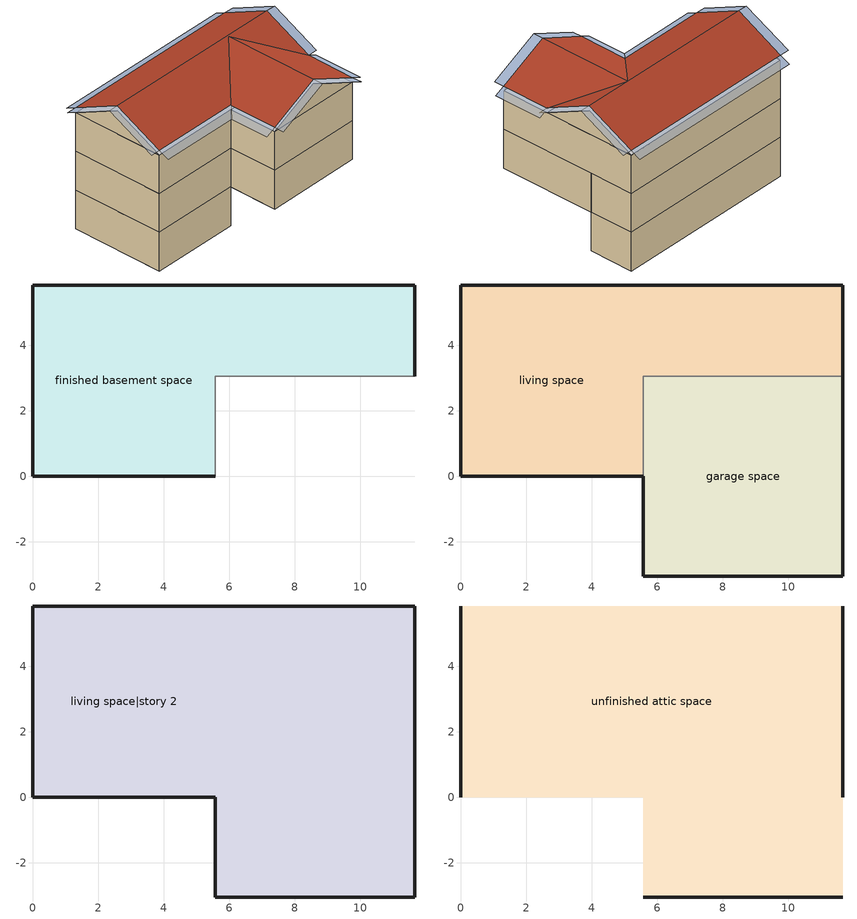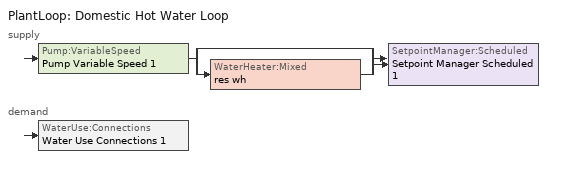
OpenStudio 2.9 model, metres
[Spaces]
finished basement space
 floor foundation: 0,0 0,5.84 11.67,5.84 11.67,3.05 5.58,3.05 5.58,0 z-2.44
 wall foundation: 11.67,3.05 11.67,5.84 0,5.84 0,0 5.58,0 z-2.44:0
 wall adiabatic: 5.58,0 5.58,3.05 11.67,3.05 z-2.44:0
garage space
 floor foundation: 5.58,-3.05 5.58,3.05 11.67,3.05 11.67,-3.05 z0
 wall outside: 5.58,0 5.58,-3.05 11.67,-3.05 11.67,3.05 z0:2.44
 wall to living space: 11.67,3.05 5.58,3.05 5.58,0 z0:2.44
living space
 floor to finished basement space: 0,0 0,5.84 11.67,5.84 11.67,3.05 5.58,3.05 5.58,0 z0
 wall outside: 11.67,3.05 11.67,5.84 0,5.84 0,0 5.58,0 z0:2.44
living space|story 2
 floor to garage space: 11.67,3.05 11.67,-3.05 5.58,-3.05 5.58,3.05 z2.44
 floor to living space: 11.67,5.84 11.67,3.05 5.58,3.05 5.58,0 0,0 0,5.84 z2.44
 wall outside: 0,5.84 0,0 5.58,0 5.58,-3.05 11.67,-3.05 11.67,5.84 0,5.84 z2.44:4.88
unfinished attic space
 floor to living space|story 2: 11.67,5.84 11.67,0 0,0 0,5.84 z4.88; 5.58,-3.05 5.58,0 11.67,0 11.67,-3.05 z4.88
 wall outside: 0,2.92,6.34 0,5.84,4.88 0,0,4.88; 11.67,2.92,6.34 11.67,0,4.88 11.67,5.84,4.88; 5.58,-3.05,4.88 11.67,-3.05,4.88 8.62,-3.05,6.33
 roof outside: 0,2.92,6.64 11.67,2.92,6.64 11.67,5.84,5.18 0,5.84,5.18; 5.58,0,5.17 5.58,-3.05,5.17 8.62,-3.05,6.62 8.62,2.9,6.62; 11.67,0,5.17 8.62,2.9,6.62 8.62,-3.05,6.62 11.67,-3.05,5.17; 0,2.92,6.64 0,0,5.18 5.58,0,5.18 8.62,2.9,6.63 11.67,0,5.18 11.67,2.92,6.64
shading: -0.61,2.92,6.64 -0.61,0,5.18 0,0,5.18 0,2.92,6.64; 0,-0.61,4.88 5.58,-0.61,4.88 5.58,0,5.18 0,0,5.18; 12.28,0,5.18 12.28,2.92,6.64 11.67,2.92,6.64 11.67,0,5.18; -0.61,5.84,5.18 -0.61,2.92,6.64 0,2.92,6.64 0,5.84,5.18; 12.28,2.92,6.64 12.28,5.84,5.18 11.67,5.84,5.18 11.67,2.92,6.64; 11.67,6.45,4.88 0,6.45,4.88 0,5.84,5.18 11.67,5.84,5.18; 12.28,-3.05,4.88 12.28,0,4.88 11.67,0,5.17 11.67,-3.05,5.17; 8.62,-3.66,6.62 11.67,-3.66,5.17 11.67,-3.05,5.17 8.62,-3.05,6.62; 4.97,0,4.88 4.97,-3.05,4.88 5.58,-3.05,5.17 5.58,0,5.17; 5.58,-3.66,5.17 8.62,-3.66,6.62 8.62,-3.05,6.62 5.58,-3.05,5.17
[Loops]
PlantLoop 'Domestic Hot Water Loop'
 supply: Pump:VariableSpeed 'Pump Variable Speed 1' > split
  | bypass
  | WaterHeater:Mixed 'res wh'
  join > SetpointManager:Scheduled 'Setpoint Manager Scheduled 1'
 demand: WaterUse:Connections 'Water Use Connections 1'
[Building]
Building 1: North Axis {deg}=0; Standards Number of Stories=3; Standards Number of Above Ground Stories=2; Standards Building Type=singlefamilydetached; Standards Number of Living Units=1
[Site]
Denver Intl Ap_CO_USA: Latitude {deg}=39.83; Longitude {deg}=-104.65; Time Zone {hr}=-7; Elevation {m}=1650
[ClimateZones]
Climate Zone Institution Name 2=Building America; Climate Zone Document Year 2=0; Climate Zone Value 2=Cold
[Site:WaterMainsTemperature]
Calculation Method=Correlation; Annual Average Outdoor Air Temperature {C}=10.8753; Maximum Difference In Monthly Average Outdoor Air Temperatures {deltaC}=23.1524
[Site:GroundTemperature:Deep]
10.8753, 10.8753, 10.8753, 10.8753, 10.8753, 10.8753, 10.8753, 10.8753, 10.8753, 10.8753, 10.8753, 10.8753
[ThermalZone] Use Ideal Air Loads=No
living zone; garage zone; unfinished attic zone; finished basement zone
[Sizing:Zone] Zone Cooling Design Supply Air Temperature Input Method=SupplyAirTemperature; Zone Cooling Design Supply Air Temperature {C}=14; Zone Cooling Design Supply Air Temperature Difference {deltaC}=11.11; Zone Heating Design Supply Air Temperature Input Method=SupplyAirTemperature; Zone Heating Design Supply Air Temperature {C}=40; Zone Heating Design Supply Air Temperature Difference {deltaC}=11.11; Zone Cooling Design Supply Air Humidity Ratio {kg-H2O/kg-air}=0.0085; Zone Heating Design Supply Air Humidity Ratio {kg-H2O/kg-air}=0.008; Cooling Design Air Flow Method=DesignDay; Heating Design Air Flow Method=DesignDay; Account for Dedicated Outdoor Air System=No; Dedicated Outdoor Air System Control Strategy=NeutralSupplyAir; Dedicated Outdoor Air Low Setpoint Temperature for Design {C}=autosize; Dedicated Outdoor Air High Setpoint Temperature for Design {C}=autosize
living zone; garage zone; unfinished attic zone; finished basement zone
[Space]
Name | Space Type | Thermal Zone | Building Unit
garage space | Space Type 1 | garage zone
living space; living space|story 2 | Space Type 2 | living zone | unit 1
unfinished attic space | Space Type 3 | unfinished attic zone
finished basement space | Space Type 4 | finished basement zone | unit 1
[SpaceType]
Name | Standards Space Type
Space Type 1 | garage
Space Type 2 | living
Space Type 3 | unfinished attic
Space Type 4 | finished basement
[BuildingUnit]
unit 1: Building Unit Type=Residential
[People:Definition] Number of People Calculation Method=People; Fraction Radiant=0.319734; Sensible Heat Fraction=0.573; Carbon Dioxide Generation Rate {m3/s-W}=0; Enable ASHRAE 55 Comfort Warnings=No; Mean Radiant Temperature Calculation Type=ZoneAveraged
Name | Number of People {people}
res occupants|living space; res occupants|finished basement space | 0.704
res occupants|living space|story 2 | 1.232
[People] Number of People Schedule=res occupants schedule; Activity Level Schedule=Schedule Ruleset 1; Multiplier=1
Name | People Definition | Space or SpaceType
res occupants|living space | res occupants|living space | living space
res occupants|living space|story 2 | res occupants|living space|story 2 | living space|story 2
res occupants|finished basement space | res occupants|finished basement space | finished basement space
[PlantLoop]
Domestic Hot Water Loop: Glycol Concentration=0; Maximum Loop Flow Rate {m3/s}=0.01; Plant Loop Volume {m3}=0.003; Load Distribution Scheme=Optimal
[Sizing:Plant]
Domestic Hot Water Loop: Loop Type=Heating; Design Loop Exit Temperature {C}=52.6667; Loop Design Temperature Difference {deltaC}=5.55556; Sizing Option=NonCoincident; Zone Timesteps in Averaging Window=1; Coincident Sizing Factor Mode=None
[Pump:VariableSpeed]
Pump Variable Speed 1: Rated Flow Rate {m3/s}=0.01; Rated Pump Head {Pa}=1; Rated Power Consumption {W}=0; Motor Efficiency=1; Fraction of Motor Inefficiencies to Fluid Stream=0; Coefficient 1 of the Part Load Performance Curve=0; Coefficient 2 of the Part Load Performance Curve=1; Coefficient 3 of the Part Load Performance Curve=0; Coefficient 4 of the Part Load Performance Curve=0; Pump Control Type=Intermittent; Skin Loss Radiative Fraction=0.5; Design Power Sizing Method=PowerPerFlowPerPressure; Design Electric Power per Unit Flow Rate {W/(m3/s)}=348701.1; Design Shaft Power per Unit Flow Rate per Unit Head {W-s/m3-Pa}=1.28205; Design Minimum Flow Rate Fraction=0
[SetpointManager:Scheduled]
Setpoint Manager Scheduled 1: Control Variable=Temperature; Schedule=dhw temp
[WaterHeater:Mixed]
res wh: Tank Volume {m3}=0.143846; Setpoint Temperature Schedule=WH Setpoint Temp; Deadband Temperature Difference {deltaC}=2; Maximum Temperature Limit {C}=99; Heater Control Type=Cycle; Heater Maximum Capacity {W}=11722.8; Heater Minimum Capacity {W}=0; Heater Fuel Type=NaturalGas; Heater Thermal Efficiency=0.773298; Off Cycle Parasitic Fuel Consumption Rate {W}=0; Off Cycle Parasitic Fuel Type=Electricity; Off Cycle Parasitic Heat Fraction to Tank=0; On Cycle Parasitic Fuel Consumption Rate {W}=0; On Cycle Parasitic Fuel Type=Electricity; On Cycle Parasitic Heat Fraction to Tank=0; Ambient Temperature Indicator=ThermalZone; Ambient Temperature Thermal Zone=finished basement zone; Off Cycle Loss Coefficient to Ambient Temperature {W/K}=4.15693; Off Cycle Loss Fraction to Thermal Zone=0.64; On Cycle Loss Coefficient to Ambient Temperature {W/K}=4.15693; On Cycle Loss Fraction to Thermal Zone=1; Use Side Effectiveness=1; Source Side Effectiveness=1; Use Side Design Flow Rate {m3/s}=autosize; Source Side Design Flow Rate {m3/s}=autosize; Indirect Water Heating Recovery Time {hr}=1.5; Source Side Flow Control Mode=IndirectHeatPrimarySetpoint
[WaterUse:Connections]
Water Use Connections 1: Water Use Equipment Name 1=res shower; Water Use Equipment Name 2=res sink; Water Use Equipment Name 3=res bath; Water Use Equipment Name 4=res shower dist=0.0; Water Use Equipment Name 5=res sink dist=0.0; Water Use Equipment Name 6=res bath dist=0.0
[WaterUse:Equipment:Definition]
Name | Peak Flow Rate {m3/s} | Target Temperature Schedule
res shower | 0.00027431 | res shower temperature schedule
res sink | 0.000212102 | res sink temperature schedule
res bath | 0.000429017 | res bath temperature schedule
res shower dist=0.0 | 0 | res shower temperature schedule
res sink dist=0.0 | 0 | res sink temperature schedule
res bath dist=0.0 | 0 | res bath temperature schedule
[WaterUse:Equipment] Space=living space
Name | Water Use Equipment Definition | Flow Rate Fraction Schedule
res shower | res shower | res shower schedule
res sink | res sink | res sink schedule
res bath | res bath | res bath schedule
res shower dist=0.0 | res shower dist=0.0 | res shower schedule
res sink dist=0.0 | res sink dist=0.0 | res sink schedule
res bath dist=0.0 | res bath dist=0.0 | res bath schedule
[OtherEquipment:Definition] Design Level Calculation Method=EquipmentLevel; Fraction Radiant=0; Fraction Lost=0
Name | Design Level {W} | Fraction Latent
res shower | 7888.39 | 0.487197
res sink | 2129.89 | 0.312221
res bath | 6328.37 | 0
res hot water distribution | 99.0622 | 0
[OtherEquipment] Space or SpaceType=living space
Name | Other Equipment Definition | Schedule
res shower | res shower | res shower schedule
res sink | res sink | res sink schedule
res bath | res bath | res bath schedule
res hot water distribution | res hot water distribution | res hot water distribution schedule
[Schedule:Day]
Schedule Day 3; res occupants schedule winter design; Schedule Day 5; res shower schedule allday5; Schedule Day 6; Schedule Day 7; res bath schedule allday1; res bath schedule allday2; res bath schedule allday3; res bath schedule allday4; res bath schedule allday6; res bath schedule allday7; Schedule Day 8: 24, 0, 0
res occupants schedule allday1; res occupants schedule allday2; res occupants schedule allday3; res occupants schedule allday4; res occupants schedule allday5; res occupants schedule allday6; res occupants schedule allday7; res occupants schedule allday8; res occupants schedule allday9; res occupants schedule allday10; res occupants schedule allday11; res occupants schedule allday12: 7, 0, 1, 8, 0, 0.88, 9, 0, 0.41, 16, 0, 0.24, 17, 0, 0.29, 18, 0, 0.55, 21, 0, 0.9, 24, 0, 1
res occupants schedule summer design: 24, 0, 1
Schedule Day 4: 24, 0, 112.539
res shower schedule allday1: 17, 50, 0, 18, 0, 0.0792065, 18, 10, 0.316826, 24, 0, 0
res shower schedule allday2: 23, 0, 0, 23, 10, 0.248714, 24, 0, 0
res shower schedule allday3: 9, 40, 0, 10, 0, 0.319912, 10, 10, 0, 10, 20, 0.464365, 24, 0, 0
res shower schedule allday4: 8, 10, 0, 8, 20, 0.172128, 8, 30, 0.258193, 24, 0, 0
res shower schedule allday6: 5, 10, 0, 5, 20, 0.35256, 5, 30, 0.493583, 21, 20, 0, 21, 30, 0.220132, 21, 40, 0.366887, 24, 0, 0
res shower schedule allday7: 3, 50, 0, 4, 0, 0.157899, 4, 30, 0, 4, 40, 0.489101, 4, 50, 0.0978202, 9, 40, 0, 9, 50, 0.154225, 24, 0, 0
res sink schedule allday1: 6, 40, 0, 6, 50, 0.0086028, 7, 30, 0, 7, 40, 0.0212629, 11, 50, 0, 12, 0, 0.01205, 12, 10, 0.0746492, 12, 40, 0, 12, 50, 0.0014948, 14, 0, 0, 14, 10, 0.0018914, 14, 30, 0, 14, 40, 0.0430445, 15, 30, 0, 15, 40, 0.0015863, 15, 50, 0.0124771, 16, 0, 0.0140024, 18, 10, 0, 18, 20, 0.0001525, 18, 40, 0, 18, 50, 0.108054, 19, 0, 0.0105552, 19, 10, 0.0058572, 19, 30, 0, 19, 40, 0.002593, 21, 0, 0, 21, 10, 0.0084808, 21, 20, 0.0346858, 22, 10, 0, 22, 20, 0.0104026, 22, 50, 0, 23, 0, 0.0011897, 24, 0, 0
res sink schedule allday2: 7, 30, 0, 7, 40, 0.0137584, 7, 50, 0, 8, 0, 0.0368517, 9, 50, 0, 10, 0, 0.111562, 10, 10, 0.0028066, 10, 20, 0, 10, 30, 0.0716901, 12, 30, 0, 12, 40, 0.028432, 15, 20, 0, 15, 30, 0.0456376, 17, 20, 0, 17, 30, 0.0330994, 19, 10, 0, 19, 20, 0.0031117, 19, 30, 0.0042709, 24, 0, 0
res sink schedule allday3: 0, 30, 0, 0, 40, 0.0021049, 3, 30, 0, 3, 40, 0.0138499, 3, 50, 0.0053386, 11, 10, 0, 11, 20, 0.0322758, 11, 30, 0.0024405, 13, 20, 0, 13, 30, 0.0039048, 14, 20, 0, 14, 30, 0.0010677, 16, 30, 0, 16, 40, 0.0026236, 17, 0, 0, 17, 10, 0.0176327, 18, 30, 0, 18, 40, 0.0690055, 22, 20, 0, 22, 30, 0.0258389, 22, 40, 0.0006406, 23, 10, 0, 23, 20, 0.0341672, 24, 0, 0
res sink schedule allday4: 1, 50, 0, 2, 0, 0.03554, 4, 50, 0, 5, 0, 0.0367907, 7, 0, 0, 7, 10, 0.0053996, 7, 20, 0.0198597, 7, 30, 0.0270592, 8, 20, 0, 8, 30, 0.0179683, 8, 40, 0.0655889, 8, 50, 0.0573215, 9, 0, 0, 9, 10, 0.138987, 10, 30, 0, 10, 40, 0.0021354, 11, 10, 0, 11, 20, 0.144966, 11, 30, 0.143319, 11, 40, 0.0082062, 11, 50, 0.0019829, 12, 0, 0.0206833, 14, 10, 0, 14, 20, 0.0084808, 14, 30, 0.00241, 14, 40, 0, 14, 50, 0.0370653, 15, 50, 0, 16, 0, 0.0349298, 17, 10, 0, 17, 20, 0.0017389, 17, 50, 0, 18, 0, 0.035662, 18, 10, 0.0040268, 19, 0, 0, 19, 10, 0.151373, 22, 20, 0, 22, 30, 0.0772118, 24, 0, 0
res sink schedule allday5: 0, 10, 0.0152837, 6, 10, 0, 6, 20, 0.202196, 6, 30, 0.354088, 7, 40, 0, 7, 50, 0.0074436, 12, 0, 0, 12, 10, 0.0003356, 12, 20, 0.0276693, 12, 40, 0, 12, 50, 0.0931361, 13, 10, 0, 13, 20, 0.0402379, 14, 10, 0, 14, 20, 0.0084198, 17, 0, 0, 17, 10, 0.050488, 17, 30, 0, 17, 40, 0.0607687, 18, 0, 0, 18, 10, 0.0286455, 19, 30, 0, 19, 40, 0.0096095, 20, 0, 0, 20, 10, 0.0325808, 22, 40, 0, 22, 50, 0.033435, 24, 0, 0
res sink schedule allday6: 1, 40, 0, 1, 50, 0.156315, 6, 10, 0, 6, 20, 0.0126602, 8, 0, 0, 8, 10, 0.0030506, 8, 20, 0.0008847, 8, 40, 0, 8, 50, 0.0012508, 9, 50, 0, 10, 0, 0.132947, 12, 0, 0, 12, 10, 0.0358756, 13, 40, 0, 13, 50, 0.0626601, 14, 0, 0.0663819, 15, 0, 0, 15, 10, 0.0149481, 15, 50, 0, 16, 0, 0.0352655, 16, 50, 0, 17, 0, 0.0036608, 17, 20, 0, 17, 30, 0.033496, 17, 40, 0, 17, 50, 0.0455765, 18, 0, 0.0424649, 18, 10, 0.0245882, 18, 20, 0.0461866, 18, 30, 0.190055, 18, 40, 0.0491153, 19, 10, 0, 19, 20, 0.0698597, 19, 30, 0, 19, 40, 0.0044844, 19, 50, 0.0025016, 22, 0, 0, 22, 10, 0.0629652, 23, 0, 0, 23, 10, 0.0049115, 24, 0, 0
res sink schedule allday7: 5, 20, 0, 5, 30, 0.0002135, 5, 40, 0.0007931, 6, 0, 0, 6, 10, 0.0058267, 6, 40, 0, 6, 50, 0.266565, 7, 0, 0.0653753, 7, 10, 0, 7, 20, 0.0323673, 9, 0, 0, 9, 10, 0.0221477, 9, 50, 0, 10, 0, 0.0261134, 11, 40, 0, 11, 50, 0.00964, 12, 20, 0, 12, 30, 0.0394753, 16, 0, 0, 16, 10, 0.158145, 16, 20, 0.0459426, 16, 30, 0.0755339, 16, 40, 0.0537828, 17, 10, 0, 17, 20, 0.140635, 17, 30, 0.0449664, 17, 40, 0.0014338, 18, 40, 0, 18, 50, 0.0034777, 19, 0, 0.0079621, 21, 0, 0, 21, 10, 0.059701, 21, 20, 0.0100061, 22, 40, 0, 22, 50, 0.0027456, 23, 30, 0, 23, 40, 9.15e-05, 23, 50, 0.047895, 24, 0, 0
res bath schedule allday5: 10, 30, 0, 10, 50, 0.361288, 24, 0, 0
res hot water distribution schedule allday1; res hot water distribution schedule allday2; res hot water distribution schedule allday3; res hot water distribution schedule allday4; res hot water distribution schedule allday5; res hot water distribution schedule allday6; res hot water distribution schedule allday7; res hot water distribution schedule allday8; res hot water distribution schedule allday9; res hot water distribution schedule allday10; res hot water distribution schedule allday11; res hot water distribution schedule allday12: 1, 0, 0.078424, 2, 0, 0.0392749, 4, 0, 0.00981873, 5, 0, 0.0392749, 6, 0, 0.274547, 7, 0, 0.941213, 8, 0, 1, 9, 0, 0.960725, 10, 0, 0.843152, 11, 0, 0.764728, 12, 0, 0.60788, 13, 0, 0.529456, 15, 0, 0.470544, 16, 0, 0.411757, 17, 0, 0.548968, 18, 0, 0.725453, 19, 0, 0.86279, 20, 0, 0.823515, 21, 0, 0.745091, 22, 0, 0.60788, 23, 0, 0.529456, 24, 0, 0.294058
[Schedule:Ruleset]
res occupants schedule: Default Day Schedule=Schedule Day 3; Summer Design Day Schedule=res occupants schedule summer design; Winter Design Day Schedule=res occupants schedule winter design
Schedule Ruleset 1: Default Day Schedule=Schedule Day 4
res shower schedule: Default Day Schedule=Schedule Day 5
res sink schedule: Default Day Schedule=Schedule Day 6
res bath schedule: Default Day Schedule=Schedule Day 7
res hot water distribution schedule: Default Day Schedule=Schedule Day 8
[Schedule:Rule] Apply Sunday=Yes; Apply Monday=Yes; Apply Tuesday=Yes; Apply Wednesday=Yes; Apply Thursday=Yes; Apply Friday=Yes; Apply Saturday=Yes
Name | Schedule Ruleset | Rule Order | Day Schedule | Date Specification Type | Start Month | Start Day | End Month | End Day | Specific Month 1 | Specific Day 1 | Specific Month 2 | Specific Day 2 | Specific Month 3 | Specific Day 3 | Specific Month 4 | Specific Day 4 | Specific Month 5 | Specific Day 5 | Specific Month 6 | Specific Day 6 | Specific Month 7 | Specific Day 7 | Specific Month 8 | Specific Day 8 | Specific Month 9 | Specific Day 9 | Specific Month 10 | Specific Day 10 | Specific Month 11 | Specific Day 11 | Specific Month 12 | Specific Day 12 | Specific Month 13 | Specific Day 13 | Specific Month 14 | Specific Day 14 | Specific Month 15 | Specific Day 15 | Specific Month 16 | Specific Day 16 | Specific Month 17 | Specific Day 17 | Specific Month 18 | Specific Day 18 | Specific Month 19 | Specific Day 19 | Specific Month 20 | Specific Day 20 | Specific Month 21 | Specific Day 21 | Specific Month 22 | Specific Day 22 | Specific Month 23 | Specific Day 23 | Specific Month 24 | Specific Day 24 | Specific Month 25 | Specific Day 25 | Specific Month 26 | Specific Day 26 | Specific Month 27 | Specific Day 27 | Specific Month 28 | Specific Day 28 | Specific Month 29 | Specific Day 29 | Specific Month 30 | Specific Day 30 | Specific Month 31 | Specific Day 31 | Specific Month 32 | Specific Day 32 | Specific Month 33 | Specific Day 33 | Specific Month 34 | Specific Day 34 | Specific Month 35 | Specific Day 35 | Specific Month 36 | Specific Day 36 | Specific Month 37 | Specific Day 37 | Specific Month 38 | Specific Day 38 | Specific Month 39 | Specific Day 39 | Specific Month 40 | Specific Day 40 | Specific Month 41 | Specific Day 41 | Specific Month 42 | Specific Day 42 | Specific Month 43 | Specific Day 43 | Specific Month 44 | Specific Day 44 | Specific Month 45 | Specific Day 45 | Specific Month 46 | Specific Day 46 | Specific Month 47 | Specific Day 47 | Specific Month 48 | Specific Day 48 | Specific Month 49 | Specific Day 49 | Specific Month 50 | Specific Day 50 | Specific Month 51 | Specific Day 51 | Specific Month 52 | Specific Day 52 | Specific Month 53 | Specific Day 53
res occupants schedule allday rule1 | res occupants schedule | 11 | res occupants schedule allday1 | DateRange | 1 | 1 | 1 | 31
res occupants schedule allday rule2 | res occupants schedule | 10 | res occupants schedule allday2 | DateRange | 2 | 1 | 2 | 28
res occupants schedule allday rule3 | res occupants schedule | 9 | res occupants schedule allday3 | DateRange | 3 | 1 | 3 | 31
res occupants schedule allday rule4 | res occupants schedule | 8 | res occupants schedule allday4 | DateRange | 4 | 1 | 4 | 30
res occupants schedule allday rule5 | res occupants schedule | 7 | res occupants schedule allday5 | DateRange | 5 | 1 | 5 | 31
res occupants schedule allday rule6 | res occupants schedule | 6 | res occupants schedule allday6 | DateRange | 6 | 1 | 6 | 30
res occupants schedule allday rule7 | res occupants schedule | 5 | res occupants schedule allday7 | DateRange | 7 | 1 | 7 | 31
res occupants schedule allday rule8 | res occupants schedule | 4 | res occupants schedule allday8 | DateRange | 8 | 1 | 8 | 31
res occupants schedule allday rule9 | res occupants schedule | 3 | res occupants schedule allday9 | DateRange | 9 | 1 | 9 | 30
res occupants schedule allday rule10 | res occupants schedule | 2 | res occupants schedule allday10 | DateRange | 10 | 1 | 10 | 31
res occupants schedule allday rule11 | res occupants schedule | 1 | res occupants schedule allday11 | DateRange | 11 | 1 | 11 | 30
res occupants schedule allday rule12 | res occupants schedule | 0 | res occupants schedule allday12 | DateRange | 12 | 1 | 12 | 31
res shower schedule allday ruleset1 | res shower schedule | 6 | res shower schedule allday1 | SpecificDates |  |  |  |  | 1 | 1 | 1 | 8 | 1 | 15 | 1 | 22 | 1 | 29 | 2 | 5 | 2 | 12 | 2 | 19 | 2 | 26 | 3 | 5 | 3 | 12 | 3 | 19 | 3 | 26 | 4 | 2 | 4 | 9 | 4 | 16 | 4 | 23 | 4 | 30 | 5 | 7 | 5 | 14 | 5 | 21 | 5 | 28 | 6 | 4 | 6 | 11 | 6 | 18 | 6 | 25 | 7 | 2 | 7 | 9 | 7 | 16 | 7 | 23 | 7 | 30 | 8 | 6 | 8 | 13 | 8 | 20 | 8 | 27 | 9 | 3 | 9 | 10 | 9 | 17 | 9 | 24 | 10 | 1 | 10 | 8 | 10 | 15 | 10 | 22 | 10 | 29 | 11 | 5 | 11 | 12 | 11 | 19 | 11 | 26 | 12 | 3 | 12 | 10 | 12 | 17 | 12 | 24 | 12 | 31
res shower schedule allday ruleset2 | res shower schedule | 5 | res shower schedule allday2 | SpecificDates |  |  |  |  | 1 | 2 | 1 | 9 | 1 | 16 | 1 | 23 | 1 | 30 | 2 | 6 | 2 | 13 | 2 | 20 | 2 | 27 | 3 | 6 | 3 | 13 | 3 | 20 | 3 | 27 | 4 | 3 | 4 | 10 | 4 | 17 | 4 | 24 | 5 | 1 | 5 | 8 | 5 | 15 | 5 | 22 | 5 | 29 | 6 | 5 | 6 | 12 | 6 | 19 | 6 | 26 | 7 | 3 | 7 | 10 | 7 | 17 | 7 | 24 | 7 | 31 | 8 | 7 | 8 | 14 | 8 | 21 | 8 | 28 | 9 | 4 | 9 | 11 | 9 | 18 | 9 | 25 | 10 | 2 | 10 | 9 | 10 | 16 | 10 | 23 | 10 | 30 | 11 | 6 | 11 | 13 | 11 | 20 | 11 | 27 | 12 | 4 | 12 | 11 | 12 | 18 | 12 | 25
res shower schedule allday ruleset3 | res shower schedule | 4 | res shower schedule allday3 | SpecificDates |  |  |  |  | 1 | 3 | 1 | 10 | 1 | 17 | 1 | 24 | 1 | 31 | 2 | 7 | 2 | 14 | 2 | 21 | 2 | 28 | 3 | 7 | 3 | 14 | 3 | 21 | 3 | 28 | 4 | 4 | 4 | 11 | 4 | 18 | 4 | 25 | 5 | 2 | 5 | 9 | 5 | 16 | 5 | 23 | 5 | 30 | 6 | 6 | 6 | 13 | 6 | 20 | 6 | 27 | 7 | 4 | 7 | 11 | 7 | 18 | 7 | 25 | 8 | 1 | 8 | 8 | 8 | 15 | 8 | 22 | 8 | 29 | 9 | 5 | 9 | 12 | 9 | 19 | 9 | 26 | 10 | 3 | 10 | 10 | 10 | 17 | 10 | 24 | 10 | 31 | 11 | 7 | 11 | 14 | 11 | 21 | 11 | 28 | 12 | 5 | 12 | 12 | 12 | 19 | 12 | 26
res shower schedule allday ruleset4 | res shower schedule | 3 | res shower schedule allday4 | SpecificDates |  |  |  |  | 1 | 4 | 1 | 11 | 1 | 18 | 1 | 25 | 2 | 1 | 2 | 8 | 2 | 15 | 2 | 22 | 3 | 1 | 3 | 8 | 3 | 15 | 3 | 22 | 3 | 29 | 4 | 5 | 4 | 12 | 4 | 19 | 4 | 26 | 5 | 3 | 5 | 10 | 5 | 17 | 5 | 24 | 5 | 31 | 6 | 7 | 6 | 14 | 6 | 21 | 6 | 28 | 7 | 5 | 7 | 12 | 7 | 19 | 7 | 26 | 8 | 2 | 8 | 9 | 8 | 16 | 8 | 23 | 8 | 30 | 9 | 6 | 9 | 13 | 9 | 20 | 9 | 27 | 10 | 4 | 10 | 11 | 10 | 18 | 10 | 25 | 11 | 1 | 11 | 8 | 11 | 15 | 11 | 22 | 11 | 29 | 12 | 6 | 12 | 13 | 12 | 20 | 12 | 27
res shower schedule allday ruleset5 | res shower schedule | 2 | res shower schedule allday5 | SpecificDates |  |  |  |  | 1 | 5 | 1 | 12 | 1 | 19 | 1 | 26 | 2 | 2 | 2 | 9 | 2 | 16 | 2 | 23 | 3 | 2 | 3 | 9 | 3 | 16 | 3 | 23 | 3 | 30 | 4 | 6 | 4 | 13 | 4 | 20 | 4 | 27 | 5 | 4 | 5 | 11 | 5 | 18 | 5 | 25 | 6 | 1 | 6 | 8 | 6 | 15 | 6 | 22 | 6 | 29 | 7 | 6 | 7 | 13 | 7 | 20 | 7 | 27 | 8 | 3 | 8 | 10 | 8 | 17 | 8 | 24 | 8 | 31 | 9 | 7 | 9 | 14 | 9 | 21 | 9 | 28 | 10 | 5 | 10 | 12 | 10 | 19 | 10 | 26 | 11 | 2 | 11 | 9 | 11 | 16 | 11 | 23 | 11 | 30 | 12 | 7 | 12 | 14 | 12 | 21 | 12 | 28
res shower schedule allday ruleset6 | res shower schedule | 1 | res shower schedule allday6 | SpecificDates |  |  |  |  | 1 | 6 | 1 | 13 | 1 | 20 | 1 | 27 | 2 | 3 | 2 | 10 | 2 | 17 | 2 | 24 | 3 | 3 | 3 | 10 | 3 | 17 | 3 | 24 | 3 | 31 | 4 | 7 | 4 | 14 | 4 | 21 | 4 | 28 | 5 | 5 | 5 | 12 | 5 | 19 | 5 | 26 | 6 | 2 | 6 | 9 | 6 | 16 | 6 | 23 | 6 | 30 | 7 | 7 | 7 | 14 | 7 | 21 | 7 | 28 | 8 | 4 | 8 | 11 | 8 | 18 | 8 | 25 | 9 | 1 | 9 | 8 | 9 | 15 | 9 | 22 | 9 | 29 | 10 | 6 | 10 | 13 | 10 | 20 | 10 | 27 | 11 | 3 | 11 | 10 | 11 | 17 | 11 | 24 | 12 | 1 | 12 | 8 | 12 | 15 | 12 | 22 | 12 | 29
res shower schedule allday ruleset7 | res shower schedule | 0 | res shower schedule allday7 | SpecificDates |  |  |  |  | 1 | 7 | 1 | 14 | 1 | 21 | 1 | 28 | 2 | 4 | 2 | 11 | 2 | 18 | 2 | 25 | 3 | 4 | 3 | 11 | 3 | 18 | 3 | 25 | 4 | 1 | 4 | 8 | 4 | 15 | 4 | 22 | 4 | 29 | 5 | 6 | 5 | 13 | 5 | 20 | 5 | 27 | 6 | 3 | 6 | 10 | 6 | 17 | 6 | 24 | 7 | 1 | 7 | 8 | 7 | 15 | 7 | 22 | 7 | 29 | 8 | 5 | 8 | 12 | 8 | 19 | 8 | 26 | 9 | 2 | 9 | 9 | 9 | 16 | 9 | 23 | 9 | 30 | 10 | 7 | 10 | 14 | 10 | 21 | 10 | 28 | 11 | 4 | 11 | 11 | 11 | 18 | 11 | 25 | 12 | 2 | 12 | 9 | 12 | 16 | 12 | 23 | 12 | 30
res sink schedule allday ruleset1 | res sink schedule | 6 | res sink schedule allday1 | SpecificDates |  |  |  |  | 1 | 1 | 1 | 8 | 1 | 15 | 1 | 22 | 1 | 29 | 2 | 5 | 2 | 12 | 2 | 19 | 2 | 26 | 3 | 5 | 3 | 12 | 3 | 19 | 3 | 26 | 4 | 2 | 4 | 9 | 4 | 16 | 4 | 23 | 4 | 30 | 5 | 7 | 5 | 14 | 5 | 21 | 5 | 28 | 6 | 4 | 6 | 11 | 6 | 18 | 6 | 25 | 7 | 2 | 7 | 9 | 7 | 16 | 7 | 23 | 7 | 30 | 8 | 6 | 8 | 13 | 8 | 20 | 8 | 27 | 9 | 3 | 9 | 10 | 9 | 17 | 9 | 24 | 10 | 1 | 10 | 8 | 10 | 15 | 10 | 22 | 10 | 29 | 11 | 5 | 11 | 12 | 11 | 19 | 11 | 26 | 12 | 3 | 12 | 10 | 12 | 17 | 12 | 24 | 12 | 31
res sink schedule allday ruleset2 | res sink schedule | 5 | res sink schedule allday2 | SpecificDates |  |  |  |  | 1 | 2 | 1 | 9 | 1 | 16 | 1 | 23 | 1 | 30 | 2 | 6 | 2 | 13 | 2 | 20 | 2 | 27 | 3 | 6 | 3 | 13 | 3 | 20 | 3 | 27 | 4 | 3 | 4 | 10 | 4 | 17 | 4 | 24 | 5 | 1 | 5 | 8 | 5 | 15 | 5 | 22 | 5 | 29 | 6 | 5 | 6 | 12 | 6 | 19 | 6 | 26 | 7 | 3 | 7 | 10 | 7 | 17 | 7 | 24 | 7 | 31 | 8 | 7 | 8 | 14 | 8 | 21 | 8 | 28 | 9 | 4 | 9 | 11 | 9 | 18 | 9 | 25 | 10 | 2 | 10 | 9 | 10 | 16 | 10 | 23 | 10 | 30 | 11 | 6 | 11 | 13 | 11 | 20 | 11 | 27 | 12 | 4 | 12 | 11 | 12 | 18 | 12 | 25
res sink schedule allday ruleset3 | res sink schedule | 4 | res sink schedule allday3 | SpecificDates |  |  |  |  | 1 | 3 | 1 | 10 | 1 | 17 | 1 | 24 | 1 | 31 | 2 | 7 | 2 | 14 | 2 | 21 | 2 | 28 | 3 | 7 | 3 | 14 | 3 | 21 | 3 | 28 | 4 | 4 | 4 | 11 | 4 | 18 | 4 | 25 | 5 | 2 | 5 | 9 | 5 | 16 | 5 | 23 | 5 | 30 | 6 | 6 | 6 | 13 | 6 | 20 | 6 | 27 | 7 | 4 | 7 | 11 | 7 | 18 | 7 | 25 | 8 | 1 | 8 | 8 | 8 | 15 | 8 | 22 | 8 | 29 | 9 | 5 | 9 | 12 | 9 | 19 | 9 | 26 | 10 | 3 | 10 | 10 | 10 | 17 | 10 | 24 | 10 | 31 | 11 | 7 | 11 | 14 | 11 | 21 | 11 | 28 | 12 | 5 | 12 | 12 | 12 | 19 | 12 | 26
res sink schedule allday ruleset4 | res sink schedule | 3 | res sink schedule allday4 | SpecificDates |  |  |  |  | 1 | 4 | 1 | 11 | 1 | 18 | 1 | 25 | 2 | 1 | 2 | 8 | 2 | 15 | 2 | 22 | 3 | 1 | 3 | 8 | 3 | 15 | 3 | 22 | 3 | 29 | 4 | 5 | 4 | 12 | 4 | 19 | 4 | 26 | 5 | 3 | 5 | 10 | 5 | 17 | 5 | 24 | 5 | 31 | 6 | 7 | 6 | 14 | 6 | 21 | 6 | 28 | 7 | 5 | 7 | 12 | 7 | 19 | 7 | 26 | 8 | 2 | 8 | 9 | 8 | 16 | 8 | 23 | 8 | 30 | 9 | 6 | 9 | 13 | 9 | 20 | 9 | 27 | 10 | 4 | 10 | 11 | 10 | 18 | 10 | 25 | 11 | 1 | 11 | 8 | 11 | 15 | 11 | 22 | 11 | 29 | 12 | 6 | 12 | 13 | 12 | 20 | 12 | 27
res sink schedule allday ruleset5 | res sink schedule | 2 | res sink schedule allday5 | SpecificDates |  |  |  |  | 1 | 5 | 1 | 12 | 1 | 19 | 1 | 26 | 2 | 2 | 2 | 9 | 2 | 16 | 2 | 23 | 3 | 2 | 3 | 9 | 3 | 16 | 3 | 23 | 3 | 30 | 4 | 6 | 4 | 13 | 4 | 20 | 4 | 27 | 5 | 4 | 5 | 11 | 5 | 18 | 5 | 25 | 6 | 1 | 6 | 8 | 6 | 15 | 6 | 22 | 6 | 29 | 7 | 6 | 7 | 13 | 7 | 20 | 7 | 27 | 8 | 3 | 8 | 10 | 8 | 17 | 8 | 24 | 8 | 31 | 9 | 7 | 9 | 14 | 9 | 21 | 9 | 28 | 10 | 5 | 10 | 12 | 10 | 19 | 10 | 26 | 11 | 2 | 11 | 9 | 11 | 16 | 11 | 23 | 11 | 30 | 12 | 7 | 12 | 14 | 12 | 21 | 12 | 28
res sink schedule allday ruleset6 | res sink schedule | 1 | res sink schedule allday6 | SpecificDates |  |  |  |  | 1 | 6 | 1 | 13 | 1 | 20 | 1 | 27 | 2 | 3 | 2 | 10 | 2 | 17 | 2 | 24 | 3 | 3 | 3 | 10 | 3 | 17 | 3 | 24 | 3 | 31 | 4 | 7 | 4 | 14 | 4 | 21 | 4 | 28 | 5 | 5 | 5 | 12 | 5 | 19 | 5 | 26 | 6 | 2 | 6 | 9 | 6 | 16 | 6 | 23 | 6 | 30 | 7 | 7 | 7 | 14 | 7 | 21 | 7 | 28 | 8 | 4 | 8 | 11 | 8 | 18 | 8 | 25 | 9 | 1 | 9 | 8 | 9 | 15 | 9 | 22 | 9 | 29 | 10 | 6 | 10 | 13 | 10 | 20 | 10 | 27 | 11 | 3 | 11 | 10 | 11 | 17 | 11 | 24 | 12 | 1 | 12 | 8 | 12 | 15 | 12 | 22 | 12 | 29
res sink schedule allday ruleset7 | res sink schedule | 0 | res sink schedule allday7 | SpecificDates |  |  |  |  | 1 | 7 | 1 | 14 | 1 | 21 | 1 | 28 | 2 | 4 | 2 | 11 | 2 | 18 | 2 | 25 | 3 | 4 | 3 | 11 | 3 | 18 | 3 | 25 | 4 | 1 | 4 | 8 | 4 | 15 | 4 | 22 | 4 | 29 | 5 | 6 | 5 | 13 | 5 | 20 | 5 | 27 | 6 | 3 | 6 | 10 | 6 | 17 | 6 | 24 | 7 | 1 | 7 | 8 | 7 | 15 | 7 | 22 | 7 | 29 | 8 | 5 | 8 | 12 | 8 | 19 | 8 | 26 | 9 | 2 | 9 | 9 | 9 | 16 | 9 | 23 | 9 | 30 | 10 | 7 | 10 | 14 | 10 | 21 | 10 | 28 | 11 | 4 | 11 | 11 | 11 | 18 | 11 | 25 | 12 | 2 | 12 | 9 | 12 | 16 | 12 | 23 | 12 | 30
res bath schedule allday ruleset1 | res bath schedule | 6 | res bath schedule allday1 | SpecificDates |  |  |  |  | 1 | 1 | 1 | 8 | 1 | 15 | 1 | 22 | 1 | 29 | 2 | 5 | 2 | 12 | 2 | 19 | 2 | 26 | 3 | 5 | 3 | 12 | 3 | 19 | 3 | 26 | 4 | 2 | 4 | 9 | 4 | 16 | 4 | 23 | 4 | 30 | 5 | 7 | 5 | 14 | 5 | 21 | 5 | 28 | 6 | 4 | 6 | 11 | 6 | 18 | 6 | 25 | 7 | 2 | 7 | 9 | 7 | 16 | 7 | 23 | 7 | 30 | 8 | 6 | 8 | 13 | 8 | 20 | 8 | 27 | 9 | 3 | 9 | 10 | 9 | 17 | 9 | 24 | 10 | 1 | 10 | 8 | 10 | 15 | 10 | 22 | 10 | 29 | 11 | 5 | 11 | 12 | 11 | 19 | 11 | 26 | 12 | 3 | 12 | 10 | 12 | 17 | 12 | 24 | 12 | 31
res bath schedule allday ruleset2 | res bath schedule | 5 | res bath schedule allday2 | SpecificDates |  |  |  |  | 1 | 2 | 1 | 9 | 1 | 16 | 1 | 23 | 1 | 30 | 2 | 6 | 2 | 13 | 2 | 20 | 2 | 27 | 3 | 6 | 3 | 13 | 3 | 20 | 3 | 27 | 4 | 3 | 4 | 10 | 4 | 17 | 4 | 24 | 5 | 1 | 5 | 8 | 5 | 15 | 5 | 22 | 5 | 29 | 6 | 5 | 6 | 12 | 6 | 19 | 6 | 26 | 7 | 3 | 7 | 10 | 7 | 17 | 7 | 24 | 7 | 31 | 8 | 7 | 8 | 14 | 8 | 21 | 8 | 28 | 9 | 4 | 9 | 11 | 9 | 18 | 9 | 25 | 10 | 2 | 10 | 9 | 10 | 16 | 10 | 23 | 10 | 30 | 11 | 6 | 11 | 13 | 11 | 20 | 11 | 27 | 12 | 4 | 12 | 11 | 12 | 18 | 12 | 25
res bath schedule allday ruleset3 | res bath schedule | 4 | res bath schedule allday3 | SpecificDates |  |  |  |  | 1 | 3 | 1 | 10 | 1 | 17 | 1 | 24 | 1 | 31 | 2 | 7 | 2 | 14 | 2 | 21 | 2 | 28 | 3 | 7 | 3 | 14 | 3 | 21 | 3 | 28 | 4 | 4 | 4 | 11 | 4 | 18 | 4 | 25 | 5 | 2 | 5 | 9 | 5 | 16 | 5 | 23 | 5 | 30 | 6 | 6 | 6 | 13 | 6 | 20 | 6 | 27 | 7 | 4 | 7 | 11 | 7 | 18 | 7 | 25 | 8 | 1 | 8 | 8 | 8 | 15 | 8 | 22 | 8 | 29 | 9 | 5 | 9 | 12 | 9 | 19 | 9 | 26 | 10 | 3 | 10 | 10 | 10 | 17 | 10 | 24 | 10 | 31 | 11 | 7 | 11 | 14 | 11 | 21 | 11 | 28 | 12 | 5 | 12 | 12 | 12 | 19 | 12 | 26
res bath schedule allday ruleset4 | res bath schedule | 3 | res bath schedule allday4 | SpecificDates |  |  |  |  | 1 | 4 | 1 | 11 | 1 | 18 | 1 | 25 | 2 | 1 | 2 | 8 | 2 | 15 | 2 | 22 | 3 | 1 | 3 | 8 | 3 | 15 | 3 | 22 | 3 | 29 | 4 | 5 | 4 | 12 | 4 | 19 | 4 | 26 | 5 | 3 | 5 | 10 | 5 | 17 | 5 | 24 | 5 | 31 | 6 | 7 | 6 | 14 | 6 | 21 | 6 | 28 | 7 | 5 | 7 | 12 | 7 | 19 | 7 | 26 | 8 | 2 | 8 | 9 | 8 | 16 | 8 | 23 | 8 | 30 | 9 | 6 | 9 | 13 | 9 | 20 | 9 | 27 | 10 | 4 | 10 | 11 | 10 | 18 | 10 | 25 | 11 | 1 | 11 | 8 | 11 | 15 | 11 | 22 | 11 | 29 | 12 | 6 | 12 | 13 | 12 | 20 | 12 | 27
res bath schedule allday ruleset5 | res bath schedule | 2 | res bath schedule allday5 | SpecificDates |  |  |  |  | 1 | 5 | 1 | 12 | 1 | 19 | 1 | 26 | 2 | 2 | 2 | 9 | 2 | 16 | 2 | 23 | 3 | 2 | 3 | 9 | 3 | 16 | 3 | 23 | 3 | 30 | 4 | 6 | 4 | 13 | 4 | 20 | 4 | 27 | 5 | 4 | 5 | 11 | 5 | 18 | 5 | 25 | 6 | 1 | 6 | 8 | 6 | 15 | 6 | 22 | 6 | 29 | 7 | 6 | 7 | 13 | 7 | 20 | 7 | 27 | 8 | 3 | 8 | 10 | 8 | 17 | 8 | 24 | 8 | 31 | 9 | 7 | 9 | 14 | 9 | 21 | 9 | 28 | 10 | 5 | 10 | 12 | 10 | 19 | 10 | 26 | 11 | 2 | 11 | 9 | 11 | 16 | 11 | 23 | 11 | 30 | 12 | 7 | 12 | 14 | 12 | 21 | 12 | 28
res bath schedule allday ruleset6 | res bath schedule | 1 | res bath schedule allday6 | SpecificDates |  |  |  |  | 1 | 6 | 1 | 13 | 1 | 20 | 1 | 27 | 2 | 3 | 2 | 10 | 2 | 17 | 2 | 24 | 3 | 3 | 3 | 10 | 3 | 17 | 3 | 24 | 3 | 31 | 4 | 7 | 4 | 14 | 4 | 21 | 4 | 28 | 5 | 5 | 5 | 12 | 5 | 19 | 5 | 26 | 6 | 2 | 6 | 9 | 6 | 16 | 6 | 23 | 6 | 30 | 7 | 7 | 7 | 14 | 7 | 21 | 7 | 28 | 8 | 4 | 8 | 11 | 8 | 18 | 8 | 25 | 9 | 1 | 9 | 8 | 9 | 15 | 9 | 22 | 9 | 29 | 10 | 6 | 10 | 13 | 10 | 20 | 10 | 27 | 11 | 3 | 11 | 10 | 11 | 17 | 11 | 24 | 12 | 1 | 12 | 8 | 12 | 15 | 12 | 22 | 12 | 29
res bath schedule allday ruleset7 | res bath schedule | 0 | res bath schedule allday7 | SpecificDates |  |  |  |  | 1 | 7 | 1 | 14 | 1 | 21 | 1 | 28 | 2 | 4 | 2 | 11 | 2 | 18 | 2 | 25 | 3 | 4 | 3 | 11 | 3 | 18 | 3 | 25 | 4 | 1 | 4 | 8 | 4 | 15 | 4 | 22 | 4 | 29 | 5 | 6 | 5 | 13 | 5 | 20 | 5 | 27 | 6 | 3 | 6 | 10 | 6 | 17 | 6 | 24 | 7 | 1 | 7 | 8 | 7 | 15 | 7 | 22 | 7 | 29 | 8 | 5 | 8 | 12 | 8 | 19 | 8 | 26 | 9 | 2 | 9 | 9 | 9 | 16 | 9 | 23 | 9 | 30 | 10 | 7 | 10 | 14 | 10 | 21 | 10 | 28 | 11 | 4 | 11 | 11 | 11 | 18 | 11 | 25 | 12 | 2 | 12 | 9 | 12 | 16 | 12 | 23 | 12 | 30
res hot water distribution schedule allday rule1 | res hot water distribution schedule | 11 | res hot water distribution schedule allday1 | DateRange | 1 | 1 | 1 | 31
res hot water distribution schedule allday rule2 | res hot water distribution schedule | 10 | res hot water distribution schedule allday2 | DateRange | 2 | 1 | 2 | 28
res hot water distribution schedule allday rule3 | res hot water distribution schedule | 9 | res hot water distribution schedule allday3 | DateRange | 3 | 1 | 3 | 31
res hot water distribution schedule allday rule4 | res hot water distribution schedule | 8 | res hot water distribution schedule allday4 | DateRange | 4 | 1 | 4 | 30
res hot water distribution schedule allday rule5 | res hot water distribution schedule | 7 | res hot water distribution schedule allday5 | DateRange | 5 | 1 | 5 | 31
res hot water distribution schedule allday rule6 | res hot water distribution schedule | 6 | res hot water distribution schedule allday6 | DateRange | 6 | 1 | 6 | 30
res hot water distribution schedule allday rule7 | res hot water distribution schedule | 5 | res hot water distribution schedule allday7 | DateRange | 7 | 1 | 7 | 31
res hot water distribution schedule allday rule8 | res hot water distribution schedule | 4 | res hot water distribution schedule allday8 | DateRange | 8 | 1 | 8 | 31
res hot water distribution schedule allday rule9 | res hot water distribution schedule | 3 | res hot water distribution schedule allday9 | DateRange | 9 | 1 | 9 | 30
res hot water distribution schedule allday rule10 | res hot water distribution schedule | 2 | res hot water distribution schedule allday10 | DateRange | 10 | 1 | 10 | 31
res hot water distribution schedule allday rule11 | res hot water distribution schedule | 1 | res hot water distribution schedule allday11 | DateRange | 11 | 1 | 11 | 30
res hot water distribution schedule allday rule12 | res hot water distribution schedule | 0 | res hot water distribution schedule allday12 | DateRange | 12 | 1 | 12 | 31
[Schedule:Constant]
Name | Value
dhw temp; WH Setpoint Temp | 52.6667
res shower temperature schedule; res sink temperature schedule; res bath temperature schedule | 43.3333
